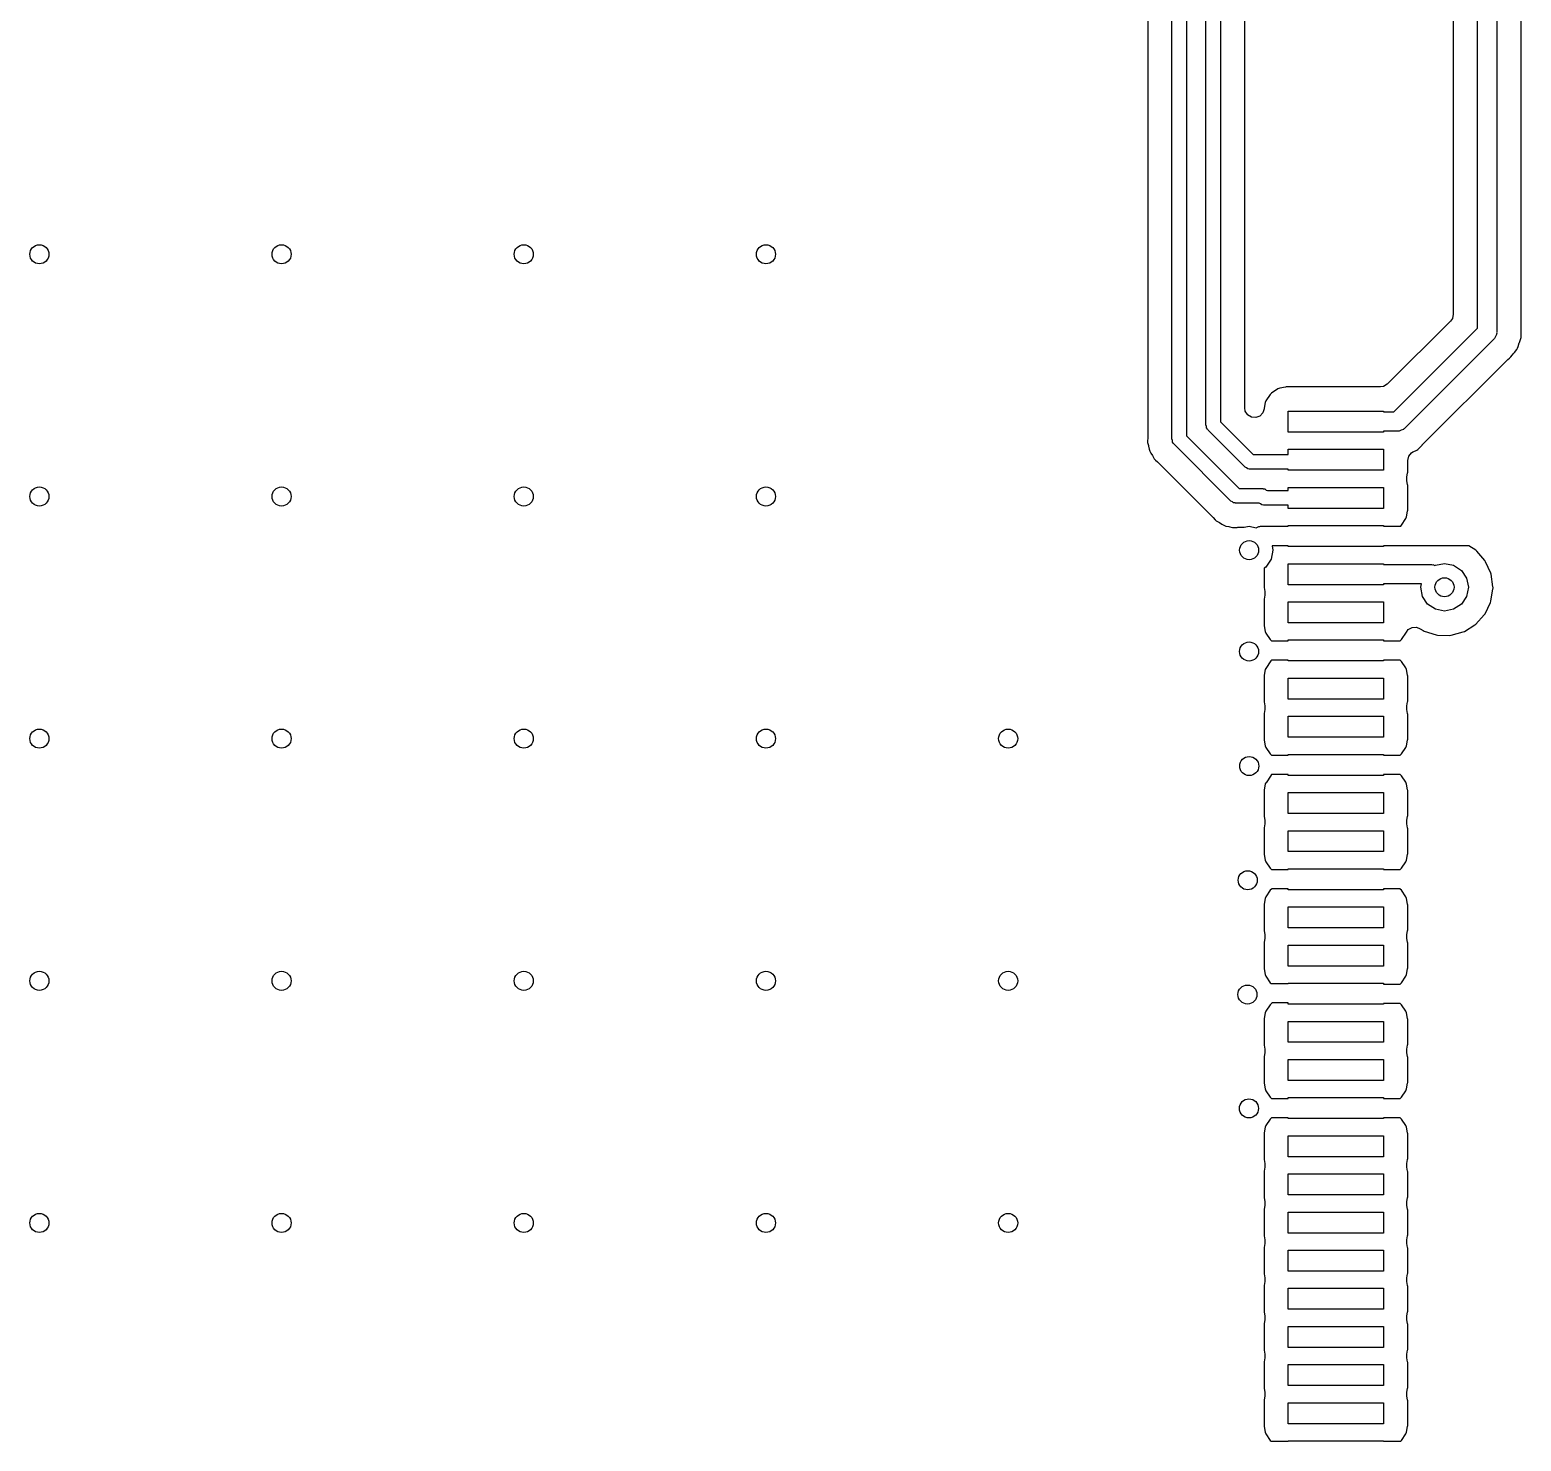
# Model space of a CAD drawing. Extents: x 0 to 4.25, y -4.33 to 0.
# Drawn here: x 1.071 to 1.686, y -2.534 to -1.951 of the extents above; entities that cross this region are included whole.
import ezdxf

# ---------------------------------------------------------------- set-up
doc = ezdxf.new("R2010")
doc.units = 0
doc.header["$MEASUREMENT"] = 0
doc.layers.add('BLACK', color=7, linetype='CONTINUOUS')

msp = doc.modelspace()

# ---------------------------------------------------------------- linework, layer by layer
at = {"layer": 'BLACK', "linetype": 'CONTINUOUS'}
for p, q in [((1.55624, -2.11413), (1.55624, -1.73429)), ((1.56227, -1.73304), (1.56227, -2.11288)), ((1.57225, -2.10709), (1.57225, -1.73378)), ((1.66836, -2.07421), (1.66836, -1.73453)), ((1.67636, -1.73287), (1.67636, -2.07587)), ((1.68634, -2.07549), (1.68634, -1.73479)), ((1.54221, -2.11995), (1.54221, -1.7401)), ((1.54824, -1.73885), (1.54824, -2.1187)), ((1.65838, -1.74032), (1.65838, -2.06842)), ((1.53223, -1.74589), (1.53223, -2.11921)), ((1.65838, -2.06842), (1.65799, -2.07015)), ((1.65721, -2.07125), (1.63114, -2.09732)), ((1.63377, -2.1088), (1.66836, -2.07421)), ((1.65799, -2.07015), (1.65721, -2.07125)), ((1.67519, -2.07869), (1.63825, -2.11563)), ((1.67534, -2.07841), (1.67519, -2.07869)), ((1.6756, -2.07822), (1.67534, -2.07841)), ((1.67589, -2.07733), (1.6756, -2.07822)), ((1.67631, -2.07649), (1.67589, -2.07733)), ((1.67636, -2.07587), (1.67626, -2.07617)), ((1.67626, -2.07617), (1.67631, -2.07649)), ((1.68518, -2.08179), (1.68564, -2.08028)), ((1.68564, -2.08028), (1.68569, -2.0801)), ((1.68569, -2.0801), (1.68624, -2.07853)), ((1.68624, -2.07853), (1.68634, -2.07809)), ((1.68635, -2.07565), (1.68634, -2.07549)), ((1.68634, -2.07809), (1.68635, -2.07795)), ((1.68641, -2.07732), (1.68635, -2.07565)), ((1.68635, -2.07795), (1.68637, -2.07762)), ((1.68637, -2.07762), (1.68641, -2.07732)), ((1.64558, -2.12242), (1.68089, -2.08711)), ((1.68089, -2.08711), (1.68155, -2.08658)), ((1.68155, -2.08658), (1.68163, -2.08653)), ((1.68163, -2.08653), (1.6821, -2.08609)), ((1.6821, -2.08609), (1.68269, -2.08535)), ((1.68269, -2.08535), (1.68285, -2.08517)), ((1.68285, -2.08517), (1.68316, -2.0848)), ((1.68285, -2.08517), (1.68285, -2.08517)), ((1.68316, -2.0848), (1.68349, -2.08434)), ((1.68349, -2.08434), (1.6836, -2.08419)), ((1.6836, -2.08419), (1.68458, -2.08295)), ((1.68458, -2.08295), (1.68479, -2.08257)), ((1.68479, -2.08257), (1.68484, -2.08249)), ((1.68484, -2.08249), (1.68485, -2.08246)), ((1.68485, -2.08246), (1.68494, -2.08229)), ((1.68494, -2.08229), (1.68495, -2.08227)), ((1.68495, -2.08227), (1.68499, -2.08218)), ((1.68499, -2.08218), (1.68518, -2.08179)), ((1.58601, -2.09929), (1.58335, -2.10106)), ((1.58671, -2.099), (1.58601, -2.09929)), ((1.58906, -2.09853), (1.58671, -2.099)), ((1.58944, -2.09849), (1.58906, -2.09853)), ((1.62831, -2.09849), (1.58944, -2.09849)), ((1.62963, -2.09827), (1.62831, -2.09849)), ((1.63114, -2.09732), (1.62963, -2.09827)), ((1.58075, -2.10496), (1.58028, -2.1073)), ((1.58104, -2.10426), (1.58075, -2.10496)), ((1.58282, -2.1016), (1.58104, -2.10426)), ((1.58335, -2.10106), (1.58282, -2.1016)), ((1.57248, -2.10841), (1.57225, -2.10709)), ((1.57342, -2.10991), (1.57248, -2.10841)), ((1.57345, -2.10994), (1.57342, -2.10991)), ((1.57502, -2.11091), (1.57345, -2.10994)), ((1.57679, -2.11108), (1.57502, -2.11091)), ((1.57846, -2.11047), (1.57679, -2.11108)), ((1.5797, -2.1092), (1.57846, -2.11047)), ((1.58026, -2.10751), (1.5797, -2.1092)), ((1.58028, -2.1073), (1.58026, -2.10751)), ((1.59023, -2.11713), (1.59023, -2.10847)), ((1.59023, -2.10847), (1.6296, -2.10847)), ((1.6296, -2.10847), (1.6296, -2.1088)), ((1.6296, -2.1088), (1.63377, -2.1088)), ((1.55647, -2.11475), (1.55624, -2.11413)), ((1.55653, -2.1154), (1.55647, -2.11475)), ((1.5569, -2.11594), (1.55653, -2.1154)), ((1.55695, -2.11606), (1.5569, -2.11594)), ((1.55702, -2.11611), (1.55695, -2.11606)), ((1.55713, -2.11626), (1.55702, -2.11611)), ((1.57241, -2.13154), (1.55713, -2.11626)), ((1.56227, -2.11288), (1.57579, -2.1264)), ((1.6296, -2.11713), (1.59023, -2.11713)), ((1.63543, -2.1168), (1.6296, -2.1168)), ((1.6296, -2.1168), (1.6296, -2.11713)), ((1.63573, -2.1167), (1.63543, -2.1168)), ((1.63605, -2.11675), (1.63573, -2.1167)), ((1.63689, -2.11633), (1.63605, -2.11675)), ((1.63778, -2.11604), (1.63689, -2.11633)), ((1.63797, -2.11578), (1.63778, -2.11604)), ((1.63825, -2.11563), (1.63797, -2.11578)), ((1.53222, -2.11956), (1.53211, -2.12076)), ((1.53211, -2.12076), (1.53217, -2.12143)), ((1.53217, -2.12143), (1.53248, -2.1226)), ((1.53223, -2.11921), (1.53222, -2.11956)), ((1.53248, -2.1226), (1.53256, -2.12294)), ((1.53256, -2.12294), (1.53277, -2.12413)), ((1.53277, -2.12413), (1.53308, -2.12499)), ((1.54244, -2.12057), (1.54221, -2.11995)), ((1.5425, -2.12123), (1.54244, -2.12057)), ((1.54287, -2.12177), (1.5425, -2.12123)), ((1.54292, -2.12189), (1.54287, -2.12177)), ((1.54299, -2.12193), (1.54292, -2.12189)), ((1.5431, -2.12209), (1.54299, -2.12193)), ((1.56658, -2.14557), (1.5431, -2.12209)), ((1.54824, -2.1187), (1.56996, -2.14043)), ((1.59023, -2.1264), (1.59023, -2.12422)), ((1.59023, -2.12422), (1.6296, -2.12422)), ((1.6296, -2.12422), (1.6296, -2.13288)), ((1.64335, -2.12451), (1.64374, -2.12426)), ((1.64374, -2.12426), (1.64384, -2.12416)), ((1.64384, -2.12416), (1.64409, -2.12395)), ((1.64409, -2.12395), (1.64433, -2.12376)), ((1.64433, -2.12376), (1.64547, -2.12253)), ((1.64547, -2.12253), (1.64558, -2.12242)), ((1.53308, -2.12499), (1.53347, -2.12581)), ((1.53347, -2.12581), (1.53416, -2.1268)), ((1.53416, -2.1268), (1.53435, -2.12709)), ((1.53435, -2.12709), (1.53495, -2.12814)), ((1.53495, -2.12814), (1.53538, -2.12866)), ((1.53538, -2.12866), (1.53631, -2.12943)), ((1.53631, -2.12943), (1.53656, -2.12967)), ((1.53656, -2.12967), (1.559, -2.15211)), ((1.57579, -2.1264), (1.59023, -2.1264)), ((1.63958, -2.12884), (1.63997, -2.1271)), ((1.63958, -2.13367), (1.63958, -2.12884)), ((1.63997, -2.1271), (1.64108, -2.12571)), ((1.64108, -2.12571), (1.64168, -2.12531)), ((1.64168, -2.12531), (1.64169, -2.12531)), ((1.64169, -2.12531), (1.64186, -2.12522)), ((1.64186, -2.12522), (1.64335, -2.12451)), ((1.57301, -2.13182), (1.57241, -2.13154)), ((1.57351, -2.13224), (1.57301, -2.13182)), ((1.57416, -2.13236), (1.57351, -2.13224)), ((1.57428, -2.13241), (1.57416, -2.13236)), ((1.57436, -2.13239), (1.57428, -2.13241)), ((1.57454, -2.13243), (1.57436, -2.13239)), ((1.59023, -2.13243), (1.57454, -2.13243)), ((1.59023, -2.13288), (1.59023, -2.13243)), ((1.6296, -2.13288), (1.59023, -2.13288)), ((1.63922, -2.13564), (1.63954, -2.13405)), ((1.63922, -2.13721), (1.63922, -2.13564)), ((1.63954, -2.13405), (1.63958, -2.13367)), ((1.56996, -2.14043), (1.57953, -2.14043)), ((1.57953, -2.14043), (1.57971, -2.14046)), ((1.57971, -2.14046), (1.57979, -2.14044)), ((1.57979, -2.14044), (1.57991, -2.14049)), ((1.57991, -2.14049), (1.58056, -2.14061)), ((1.58056, -2.14061), (1.58106, -2.14103)), ((1.58106, -2.14103), (1.58161, -2.14128)), ((1.58161, -2.14128), (1.59023, -2.14128)), ((1.59023, -2.14128), (1.59023, -2.13997)), ((1.59023, -2.13997), (1.6296, -2.13997)), ((1.6296, -2.13997), (1.6296, -2.14863)), ((1.63954, -2.1388), (1.63922, -2.13721)), ((1.63958, -2.13918), (1.63954, -2.1388)), ((1.63958, -2.14942), (1.63958, -2.13918)), ((1.56718, -2.14585), (1.56658, -2.14557)), ((1.56768, -2.14627), (1.56718, -2.14585)), ((1.56833, -2.14639), (1.56768, -2.14627)), ((1.56845, -2.14644), (1.56833, -2.14639)), ((1.56853, -2.14642), (1.56845, -2.14644)), ((1.56872, -2.14646), (1.56853, -2.14642)), ((1.5783, -2.14646), (1.56872, -2.14646)), ((1.57885, -2.14671), (1.5783, -2.14646)), ((1.57935, -2.14713), (1.57885, -2.14671)), ((1.58, -2.14725), (1.57935, -2.14713)), ((1.58012, -2.1473), (1.58, -2.14725)), ((1.5802, -2.14728), (1.58012, -2.1473)), ((1.58039, -2.14731), (1.5802, -2.14728)), ((1.59023, -2.14731), (1.58039, -2.14731)), ((1.59023, -2.14863), (1.59023, -2.14731)), ((1.6296, -2.14863), (1.59023, -2.14863)), ((1.559, -2.15211), (1.55924, -2.15236)), ((1.55924, -2.15236), (1.56001, -2.15329)), ((1.56001, -2.15329), (1.56053, -2.15372)), ((1.56053, -2.15372), (1.56158, -2.15432)), ((1.56158, -2.15432), (1.56187, -2.15451)), ((1.56187, -2.15451), (1.56286, -2.1552)), ((1.63695, -2.15559), (1.63878, -2.15284)), ((1.63878, -2.15284), (1.63907, -2.15214)), ((1.63907, -2.15214), (1.63954, -2.1498)), ((1.63954, -2.1498), (1.63958, -2.14942)), ((1.56286, -2.1552), (1.56368, -2.15559)), ((1.56368, -2.15559), (1.56454, -2.1559)), ((1.56454, -2.1559), (1.56573, -2.15611)), ((1.56573, -2.15611), (1.56607, -2.15618)), ((1.56607, -2.15618), (1.56723, -2.1565)), ((1.56723, -2.1565), (1.56791, -2.15656)), ((1.56791, -2.15656), (1.56911, -2.15645)), ((1.56911, -2.15645), (1.56946, -2.15644)), ((1.56946, -2.15644), (1.57202, -2.15644)), ((1.57202, -2.15644), (1.57409, -2.15602)), ((1.57409, -2.15602), (1.57699, -2.1566)), ((1.57699, -2.1566), (1.5773, -2.1565)), ((1.5773, -2.1565), (1.57813, -2.15607)), ((1.57813, -2.15607), (1.57845, -2.15612)), ((1.57845, -2.15612), (1.57876, -2.15602)), ((1.57876, -2.15602), (1.59023, -2.15602)), ((1.59023, -2.15572), (1.6296, -2.15572)), ((1.59023, -2.15602), (1.59023, -2.15572)), ((1.6296, -2.15572), (1.6296, -2.15602)), ((1.6296, -2.15602), (1.63676, -2.15602)), ((1.63676, -2.15602), (1.63695, -2.15559)), ((1.58394, -2.16587), (1.58319, -2.16963)), ((1.59023, -2.16402), (1.58357, -2.16402)), ((1.58357, -2.16402), (1.58394, -2.16587)), ((1.59023, -2.16438), (1.59023, -2.16402)), ((1.6296, -2.16438), (1.59023, -2.16438)), ((1.6296, -2.16402), (1.6296, -2.16438)), ((1.66474, -2.16402), (1.6296, -2.16402)), ((1.66769, -2.16594), (1.66474, -2.16402)), ((1.66811, -2.1663), (1.66769, -2.16594)), ((1.67145, -2.17018), (1.66811, -2.1663)), ((1.58105, -2.17283), (1.58025, -2.17336)), ((1.58025, -2.17336), (1.58025, -2.18092)), ((1.58319, -2.16963), (1.58105, -2.17283)), ((1.59023, -2.18013), (1.59023, -2.17146)), ((1.59023, -2.17146), (1.6296, -2.17146)), ((1.6296, -2.17146), (1.6296, -2.17179)), ((1.6296, -2.17179), (1.64938, -2.17179)), ((1.64938, -2.17179), (1.64968, -2.17189)), ((1.64968, -2.17189), (1.65, -2.17184)), ((1.65, -2.17184), (1.65077, -2.17224)), ((1.65077, -2.17224), (1.651, -2.17209)), ((1.651, -2.17209), (1.65476, -2.17134)), ((1.65476, -2.17134), (1.65853, -2.17209)), ((1.65853, -2.17209), (1.66172, -2.17422)), ((1.67175, -2.17065), (1.67145, -2.17018)), ((1.67387, -2.17531), (1.67175, -2.17065)), ((1.66172, -2.17422), (1.66386, -2.17741)), ((1.66386, -2.17741), (1.66461, -2.18118)), ((1.67403, -2.17584), (1.67387, -2.17531)), ((1.67477, -2.18103), (1.67403, -2.17584)), ((1.58025, -2.18092), (1.58028, -2.1813)), ((1.58028, -2.1813), (1.5806, -2.18289)), ((1.5806, -2.18445), (1.58028, -2.18604)), ((1.5806, -2.18289), (1.5806, -2.18445)), ((1.6296, -2.18013), (1.59023, -2.18013)), ((1.6452, -2.17979), (1.6296, -2.17979)), ((1.6296, -2.17979), (1.6296, -2.18013)), ((1.64492, -2.18118), (1.6452, -2.17979)), ((1.64567, -2.18495), (1.64492, -2.18118)), ((1.6478, -2.18814), (1.64567, -2.18495)), ((1.66386, -2.18495), (1.66172, -2.18814)), ((1.66461, -2.18118), (1.66386, -2.18495)), ((1.67389, -2.18699), (1.67476, -2.18182)), ((1.67476, -2.18182), (1.67479, -2.18152)), ((1.67479, -2.18134), (1.67477, -2.18103)), ((1.67479, -2.18152), (1.67479, -2.18134)), ((1.58028, -2.18604), (1.58025, -2.18642)), ((1.58025, -2.18642), (1.58025, -2.19666)), ((1.59023, -2.19587), (1.59023, -2.18721)), ((1.59023, -2.18721), (1.6296, -2.18721)), ((1.6296, -2.18721), (1.6296, -2.19587)), ((1.651, -2.19027), (1.6478, -2.18814)), ((1.65476, -2.19102), (1.651, -2.19027)), ((1.65853, -2.19027), (1.65476, -2.19102)), ((1.66172, -2.18814), (1.65853, -2.19027)), ((1.67149, -2.19213), (1.67372, -2.18752)), ((1.67372, -2.18752), (1.67389, -2.18699)), ((1.58025, -2.19666), (1.58028, -2.19705)), ((1.58028, -2.19705), (1.58075, -2.19939)), ((1.6296, -2.19587), (1.59023, -2.19587)), ((1.63981, -2.19864), (1.64137, -2.19778)), ((1.64137, -2.19778), (1.64315, -2.19768)), ((1.64315, -2.19768), (1.64469, -2.19829)), ((1.66296, -2.19941), (1.66732, -2.19674)), ((1.66732, -2.19674), (1.66774, -2.19638)), ((1.66774, -2.19638), (1.67118, -2.19259)), ((1.67118, -2.19259), (1.67149, -2.19213)), ((1.58075, -2.19939), (1.58104, -2.20009)), ((1.58104, -2.20009), (1.58282, -2.20275)), ((1.58282, -2.20275), (1.58334, -2.20327)), ((1.58334, -2.20327), (1.59023, -2.20327)), ((1.59023, -2.20327), (1.59023, -2.20296)), ((1.59023, -2.20296), (1.6296, -2.20296)), ((1.6296, -2.20296), (1.6296, -2.20329)), ((1.6296, -2.20329), (1.63646, -2.20329)), ((1.63646, -2.20329), (1.63647, -2.20328)), ((1.63647, -2.20328), (1.63701, -2.20275)), ((1.63701, -2.20275), (1.639, -2.19976)), ((1.639, -2.19976), (1.63901, -2.19977)), ((1.63901, -2.19977), (1.63981, -2.19864)), ((1.64469, -2.19829), (1.64591, -2.1991)), ((1.64591, -2.1991), (1.64641, -2.19934)), ((1.64641, -2.19934), (1.6513, -2.20087)), ((1.6513, -2.20087), (1.65184, -2.20096)), ((1.65184, -2.20096), (1.65696, -2.20105)), ((1.65696, -2.20105), (1.65751, -2.20098)), ((1.65751, -2.20098), (1.66245, -2.19963)), ((1.66245, -2.19963), (1.66296, -2.19941)), ((1.58075, -2.21519), (1.58028, -2.21754)), ((1.58095, -2.21472), (1.58075, -2.21519)), ((1.58101, -2.21468), (1.58095, -2.21472)), ((1.58311, -2.21154), (1.58101, -2.21468)), ((1.58335, -2.2113), (1.58311, -2.21154)), ((1.5834, -2.21127), (1.58335, -2.2113)), ((1.59023, -2.21127), (1.5834, -2.21127)), ((1.59023, -2.21162), (1.59023, -2.21127)), ((1.6296, -2.21162), (1.59023, -2.21162)), ((1.63646, -2.21129), (1.6296, -2.21129)), ((1.6296, -2.21129), (1.6296, -2.21162)), ((1.63647, -2.2113), (1.63646, -2.21129)), ((1.63701, -2.21183), (1.63647, -2.2113)), ((1.63878, -2.21449), (1.63701, -2.21183)), ((1.63907, -2.21519), (1.63878, -2.21449)), ((1.63954, -2.21754), (1.63907, -2.21519)), ((1.58028, -2.21754), (1.58025, -2.21792)), ((1.58025, -2.21792), (1.58025, -2.22816)), ((1.59023, -2.22737), (1.59023, -2.21871)), ((1.59023, -2.21871), (1.6296, -2.21871)), ((1.6296, -2.21871), (1.6296, -2.22737)), ((1.63958, -2.21792), (1.63954, -2.21754)), ((1.63958, -2.22816), (1.63958, -2.21792)), ((1.58025, -2.22816), (1.58028, -2.22854)), ((1.58028, -2.22854), (1.5806, -2.23013)), ((1.6296, -2.22737), (1.59023, -2.22737)), ((1.63922, -2.23013), (1.63954, -2.22854)), ((1.63954, -2.22854), (1.63958, -2.22816)), ((1.58028, -2.23328), (1.58025, -2.23367)), ((1.58025, -2.23367), (1.58025, -2.24391)), ((1.5806, -2.23169), (1.58028, -2.23328)), ((1.5806, -2.23013), (1.5806, -2.23169)), ((1.59023, -2.24312), (1.59023, -2.23446)), ((1.59023, -2.23446), (1.6296, -2.23446)), ((1.6296, -2.23446), (1.6296, -2.24312)), ((1.63922, -2.23169), (1.63922, -2.23013)), ((1.63954, -2.23328), (1.63922, -2.23169)), ((1.63958, -2.23367), (1.63954, -2.23328)), ((1.63958, -2.24391), (1.63958, -2.23367)), ((1.58025, -2.24391), (1.58028, -2.24429)), ((1.58028, -2.24429), (1.58075, -2.24663)), ((1.58075, -2.24663), (1.58104, -2.24733)), ((1.58104, -2.24733), (1.58282, -2.24999)), ((1.6296, -2.24312), (1.59023, -2.24312)), ((1.63701, -2.24999), (1.63878, -2.24733)), ((1.63878, -2.24733), (1.63907, -2.24663)), ((1.63907, -2.24663), (1.63954, -2.24429)), ((1.63954, -2.24429), (1.63958, -2.24391)), ((1.58282, -2.24999), (1.58334, -2.25051)), ((1.58334, -2.25051), (1.59023, -2.25051)), ((1.59023, -2.25051), (1.59023, -2.2502)), ((1.59023, -2.2502), (1.6296, -2.2502)), ((1.6296, -2.2502), (1.6296, -2.25053)), ((1.6296, -2.25053), (1.63646, -2.25053)), ((1.63646, -2.25053), (1.63647, -2.25053)), ((1.63647, -2.25053), (1.63701, -2.24999)), ((1.58323, -2.25877), (1.58109, -2.26196)), ((1.58325, -2.25864), (1.58323, -2.25877)), ((1.58335, -2.25854), (1.58325, -2.25864)), ((1.5834, -2.25851), (1.58335, -2.25854)), ((1.59023, -2.25851), (1.5834, -2.25851)), ((1.59023, -2.25887), (1.59023, -2.25851)), ((1.6296, -2.25887), (1.59023, -2.25887)), ((1.63646, -2.25853), (1.6296, -2.25853)), ((1.6296, -2.25853), (1.6296, -2.25887)), ((1.63647, -2.25854), (1.63646, -2.25853)), ((1.63701, -2.25908), (1.63647, -2.25854)), ((1.63878, -2.26174), (1.63701, -2.25908)), ((1.58028, -2.26478), (1.58025, -2.26516)), ((1.58025, -2.26516), (1.58025, -2.2754)), ((1.58075, -2.26244), (1.58028, -2.26478)), ((1.58089, -2.26209), (1.58075, -2.26244)), ((1.58109, -2.26196), (1.58089, -2.26209)), ((1.63907, -2.26244), (1.63878, -2.26174)), ((1.63954, -2.26478), (1.63907, -2.26244)), ((1.63958, -2.26516), (1.63954, -2.26478)), ((1.63958, -2.2754), (1.63958, -2.26516)), ((1.59023, -2.27461), (1.59023, -2.26595)), ((1.59023, -2.26595), (1.6296, -2.26595)), ((1.6296, -2.26595), (1.6296, -2.27461)), ((1.58025, -2.2754), (1.58028, -2.27579)), ((1.58028, -2.27579), (1.5806, -2.27738)), ((1.5806, -2.27738), (1.5806, -2.27894)), ((1.6296, -2.27461), (1.59023, -2.27461)), ((1.63922, -2.27738), (1.63954, -2.27579)), ((1.63922, -2.27894), (1.63922, -2.27738)), ((1.63954, -2.27579), (1.63958, -2.2754)), ((1.58028, -2.28053), (1.58025, -2.28091)), ((1.58025, -2.28091), (1.58025, -2.29115)), ((1.5806, -2.27894), (1.58028, -2.28053)), ((1.59023, -2.29036), (1.59023, -2.2817)), ((1.59023, -2.2817), (1.6296, -2.2817)), ((1.6296, -2.2817), (1.6296, -2.29036)), ((1.63954, -2.28053), (1.63922, -2.27894)), ((1.63958, -2.28091), (1.63954, -2.28053)), ((1.63958, -2.29115), (1.63958, -2.28091)), ((1.6296, -2.29036), (1.59023, -2.29036)), ((1.58025, -2.29115), (1.58028, -2.29153)), ((1.58028, -2.29153), (1.58075, -2.29388)), ((1.58075, -2.29388), (1.58104, -2.29458)), ((1.58104, -2.29458), (1.58282, -2.29724)), ((1.63701, -2.29724), (1.63878, -2.29458)), ((1.63878, -2.29458), (1.63907, -2.29388)), ((1.63907, -2.29388), (1.63954, -2.29153)), ((1.63954, -2.29153), (1.63958, -2.29115)), ((1.58282, -2.29724), (1.58334, -2.29776)), ((1.58334, -2.29776), (1.59023, -2.29776)), ((1.59023, -2.29776), (1.59023, -2.29745)), ((1.59023, -2.29745), (1.6296, -2.29745)), ((1.6296, -2.29745), (1.6296, -2.29778)), ((1.6296, -2.29778), (1.63646, -2.29778)), ((1.63646, -2.29778), (1.63647, -2.29777)), ((1.63647, -2.29777), (1.63701, -2.29724)), ((1.58104, -2.30898), (1.58075, -2.30968)), ((1.58282, -2.30632), (1.58104, -2.30898)), ((1.58335, -2.30579), (1.58282, -2.30632)), ((1.5834, -2.30576), (1.58335, -2.30579)), ((1.59023, -2.30576), (1.5834, -2.30576)), ((1.59023, -2.30611), (1.59023, -2.30576)), ((1.6296, -2.30611), (1.59023, -2.30611)), ((1.63646, -2.30578), (1.6296, -2.30578)), ((1.6296, -2.30578), (1.6296, -2.30611)), ((1.63647, -2.30579), (1.63646, -2.30578)), ((1.63701, -2.30632), (1.63647, -2.30579)), ((1.63878, -2.30898), (1.63701, -2.30632)), ((1.63907, -2.30968), (1.63878, -2.30898)), ((1.58028, -2.31202), (1.58025, -2.31241)), ((1.58025, -2.31241), (1.58025, -2.32265)), ((1.58075, -2.30968), (1.58028, -2.31202)), ((1.59023, -2.32186), (1.59023, -2.3132)), ((1.59023, -2.3132), (1.6296, -2.3132)), ((1.6296, -2.3132), (1.6296, -2.32186)), ((1.63954, -2.31202), (1.63907, -2.30968)), ((1.63958, -2.31241), (1.63954, -2.31202)), ((1.63958, -2.32265), (1.63958, -2.31241)), ((1.58025, -2.32265), (1.58028, -2.32303)), ((1.58028, -2.32303), (1.5806, -2.32462)), ((1.5806, -2.32618), (1.58028, -2.32777)), ((1.5806, -2.32462), (1.5806, -2.32618)), ((1.6296, -2.32186), (1.59023, -2.32186)), ((1.63922, -2.32462), (1.63954, -2.32303)), ((1.63922, -2.32618), (1.63922, -2.32462)), ((1.63954, -2.32777), (1.63922, -2.32618)), ((1.63954, -2.32303), (1.63958, -2.32265)), ((1.58028, -2.32777), (1.58025, -2.32815)), ((1.58025, -2.32815), (1.58025, -2.3384)), ((1.59023, -2.33761), (1.59023, -2.32894)), ((1.59023, -2.32894), (1.6296, -2.32894)), ((1.6296, -2.32894), (1.6296, -2.33761)), ((1.63958, -2.32815), (1.63954, -2.32777)), ((1.63958, -2.3384), (1.63958, -2.32815)), ((1.58025, -2.3384), (1.58028, -2.33878)), ((1.58028, -2.33878), (1.58075, -2.34112)), ((1.6296, -2.33761), (1.59023, -2.33761)), ((1.63907, -2.34112), (1.63954, -2.33878)), ((1.63954, -2.33878), (1.63958, -2.3384)), ((1.58075, -2.34112), (1.58104, -2.34182)), ((1.58104, -2.34182), (1.58282, -2.34448)), ((1.58282, -2.34448), (1.58313, -2.3448)), ((1.58313, -2.3448), (1.59023, -2.3448)), ((1.59023, -2.3448), (1.59023, -2.34469)), ((1.59023, -2.34469), (1.6296, -2.34469)), ((1.6296, -2.34469), (1.6296, -2.34502)), ((1.6296, -2.34502), (1.63646, -2.34502)), ((1.63646, -2.34502), (1.63647, -2.34502)), ((1.63647, -2.34502), (1.63701, -2.34448)), ((1.63701, -2.34448), (1.63878, -2.34182)), ((1.63878, -2.34182), (1.63907, -2.34112)), ((1.58075, -2.35693), (1.58028, -2.35927)), ((1.58104, -2.35623), (1.58075, -2.35693)), ((1.58282, -2.35357), (1.58104, -2.35623)), ((1.58335, -2.35303), (1.58282, -2.35357)), ((1.58371, -2.3528), (1.58335, -2.35303)), ((1.59023, -2.3528), (1.58371, -2.3528)), ((1.59023, -2.35335), (1.59023, -2.3528)), ((1.6296, -2.35335), (1.59023, -2.35335)), ((1.63646, -2.35302), (1.6296, -2.35302)), ((1.6296, -2.35302), (1.6296, -2.35335)), ((1.63647, -2.35303), (1.63646, -2.35302)), ((1.63701, -2.35357), (1.63647, -2.35303)), ((1.63878, -2.35623), (1.63701, -2.35357)), ((1.63907, -2.35692), (1.63878, -2.35623)), ((1.63954, -2.35927), (1.63907, -2.35692)), ((1.58028, -2.35927), (1.58025, -2.35965)), ((1.58025, -2.35965), (1.58025, -2.36989)), ((1.59023, -2.3691), (1.59023, -2.36044)), ((1.59023, -2.36044), (1.6296, -2.36044)), ((1.6296, -2.36044), (1.6296, -2.3691)), ((1.63958, -2.35965), (1.63954, -2.35927)), ((1.63958, -2.36989), (1.63958, -2.35965)), ((1.58025, -2.36989), (1.58028, -2.37027)), ((1.58028, -2.37027), (1.5806, -2.37186)), ((1.6296, -2.3691), (1.59023, -2.3691)), ((1.63922, -2.37186), (1.63954, -2.37027)), ((1.63954, -2.37027), (1.63958, -2.36989)), ((1.58028, -2.37502), (1.58025, -2.3754)), ((1.58025, -2.3754), (1.58025, -2.38564)), ((1.5806, -2.37343), (1.58028, -2.37502)), ((1.5806, -2.37186), (1.5806, -2.37343)), ((1.59023, -2.38485), (1.59023, -2.37619)), ((1.59023, -2.37619), (1.6296, -2.37619)), ((1.6296, -2.37619), (1.6296, -2.38485)), ((1.63922, -2.37343), (1.63922, -2.37186)), ((1.63954, -2.37502), (1.63922, -2.37343)), ((1.63958, -2.3754), (1.63954, -2.37502)), ((1.63958, -2.38564), (1.63958, -2.3754)), ((1.58025, -2.38564), (1.58028, -2.38602)), ((1.58028, -2.38602), (1.58075, -2.38837)), ((1.58075, -2.38837), (1.58104, -2.38907)), ((1.6296, -2.38485), (1.59023, -2.38485)), ((1.63878, -2.38907), (1.63907, -2.38837)), ((1.63907, -2.38837), (1.63954, -2.38602)), ((1.63954, -2.38602), (1.63958, -2.38564)), ((1.58104, -2.38907), (1.58282, -2.39172)), ((1.58282, -2.39172), (1.58334, -2.39224)), ((1.58334, -2.39224), (1.59023, -2.39224)), ((1.59023, -2.39224), (1.59023, -2.39194)), ((1.59023, -2.39194), (1.6296, -2.39194)), ((1.6296, -2.39194), (1.6296, -2.39227)), ((1.6296, -2.39227), (1.63646, -2.39227)), ((1.63646, -2.39227), (1.63647, -2.39226)), ((1.63647, -2.39226), (1.63701, -2.39172)), ((1.63701, -2.39172), (1.63878, -2.38907)), ((1.58282, -2.40081), (1.58104, -2.40347)), ((1.58335, -2.40027), (1.58282, -2.40081)), ((1.5834, -2.40024), (1.58335, -2.40027)), ((1.59023, -2.40024), (1.5834, -2.40024)), ((1.59023, -2.4006), (1.59023, -2.40024)), ((1.6296, -2.4006), (1.59023, -2.4006)), ((1.63646, -2.40027), (1.6296, -2.40027)), ((1.6296, -2.40027), (1.6296, -2.4006)), ((1.63647, -2.40027), (1.63646, -2.40027)), ((1.63701, -2.40081), (1.63647, -2.40027)), ((1.63878, -2.40347), (1.63701, -2.40081)), ((1.58028, -2.40651), (1.58025, -2.40689)), ((1.58025, -2.40689), (1.58025, -2.41714)), ((1.58075, -2.40417), (1.58028, -2.40651)), ((1.58104, -2.40347), (1.58075, -2.40417)), ((1.63907, -2.40417), (1.63878, -2.40347)), ((1.63954, -2.40651), (1.63907, -2.40417)), ((1.63958, -2.40689), (1.63954, -2.40651)), ((1.63958, -2.41714), (1.63958, -2.40689)), ((1.59023, -2.41635), (1.59023, -2.40768)), ((1.59023, -2.40768), (1.6296, -2.40768)), ((1.6296, -2.40768), (1.6296, -2.41635)), ((1.58025, -2.41714), (1.58028, -2.41752)), ((1.58028, -2.41752), (1.5806, -2.41911)), ((1.5806, -2.41911), (1.5806, -2.42067)), ((1.6296, -2.41635), (1.59023, -2.41635)), ((1.63922, -2.41911), (1.63954, -2.41752)), ((1.63922, -2.42067), (1.63922, -2.41911)), ((1.63954, -2.41752), (1.63958, -2.41714)), ((1.58028, -2.42226), (1.58025, -2.42264)), ((1.58025, -2.42264), (1.58025, -2.43288)), ((1.5806, -2.42067), (1.58028, -2.42226)), ((1.59023, -2.43209), (1.59023, -2.42343)), ((1.59023, -2.42343), (1.6296, -2.42343)), ((1.6296, -2.42343), (1.6296, -2.43209)), ((1.63954, -2.42226), (1.63922, -2.42067)), ((1.63958, -2.42264), (1.63954, -2.42226)), ((1.63958, -2.43288), (1.63958, -2.42264)), ((1.6296, -2.43209), (1.59023, -2.43209)), ((1.58025, -2.43288), (1.58028, -2.43327)), ((1.58028, -2.43801), (1.58025, -2.43839)), ((1.58028, -2.43327), (1.5806, -2.43486)), ((1.5806, -2.43642), (1.58028, -2.43801)), ((1.5806, -2.43486), (1.5806, -2.43642)), ((1.63922, -2.43486), (1.63954, -2.43327)), ((1.63922, -2.43642), (1.63922, -2.43486)), ((1.63954, -2.43801), (1.63922, -2.43642)), ((1.63954, -2.43327), (1.63958, -2.43288)), ((1.63958, -2.43839), (1.63954, -2.43801)), ((1.58025, -2.43839), (1.58025, -2.44863)), ((1.59023, -2.44784), (1.59023, -2.43918)), ((1.59023, -2.43918), (1.6296, -2.43918)), ((1.6296, -2.43918), (1.6296, -2.44784)), ((1.63958, -2.44863), (1.63958, -2.43839)), ((1.58025, -2.44863), (1.58028, -2.44901)), ((1.58028, -2.44901), (1.5806, -2.4506)), ((1.5806, -2.4506), (1.5806, -2.45217)), ((1.6296, -2.44784), (1.59023, -2.44784)), ((1.63922, -2.4506), (1.63954, -2.44901)), ((1.63922, -2.45217), (1.63922, -2.4506)), ((1.63954, -2.44901), (1.63958, -2.44863)), ((1.58028, -2.45376), (1.58025, -2.45414)), ((1.58025, -2.45414), (1.58025, -2.46438)), ((1.5806, -2.45217), (1.58028, -2.45376)), ((1.59023, -2.46359), (1.59023, -2.45493)), ((1.59023, -2.45493), (1.6296, -2.45493)), ((1.6296, -2.45493), (1.6296, -2.46359)), ((1.63954, -2.45376), (1.63922, -2.45217)), ((1.63958, -2.45414), (1.63954, -2.45376)), ((1.63958, -2.46438), (1.63958, -2.45414)), ((1.58025, -2.46438), (1.58028, -2.46476)), ((1.58028, -2.46476), (1.5806, -2.46635)), ((1.5806, -2.46791), (1.58028, -2.4695)), ((1.5806, -2.46635), (1.5806, -2.46791)), ((1.6296, -2.46359), (1.59023, -2.46359)), ((1.63922, -2.46635), (1.63954, -2.46476)), ((1.63922, -2.46791), (1.63922, -2.46635)), ((1.63954, -2.4695), (1.63922, -2.46791)), ((1.63954, -2.46476), (1.63958, -2.46438)), ((1.58028, -2.4695), (1.58025, -2.46989)), ((1.58025, -2.46989), (1.58025, -2.48013)), ((1.59023, -2.47934), (1.59023, -2.47068)), ((1.59023, -2.47068), (1.6296, -2.47068)), ((1.6296, -2.47068), (1.6296, -2.47934)), ((1.63958, -2.46989), (1.63954, -2.4695)), ((1.63958, -2.48013), (1.63958, -2.46989)), ((1.58025, -2.48013), (1.58028, -2.48051)), ((1.58028, -2.48051), (1.5806, -2.4821)), ((1.6296, -2.47934), (1.59023, -2.47934)), ((1.63922, -2.4821), (1.63954, -2.48051)), ((1.63954, -2.48051), (1.63958, -2.48013)), ((1.58028, -2.48525), (1.58025, -2.48563)), ((1.58025, -2.48563), (1.58025, -2.49588)), ((1.5806, -2.48366), (1.58028, -2.48525)), ((1.5806, -2.4821), (1.5806, -2.48366)), ((1.59023, -2.49509), (1.59023, -2.48642)), ((1.59023, -2.48642), (1.6296, -2.48642)), ((1.6296, -2.48642), (1.6296, -2.49509)), ((1.63922, -2.48366), (1.63922, -2.4821)), ((1.63954, -2.48525), (1.63922, -2.48366)), ((1.63958, -2.48563), (1.63954, -2.48525)), ((1.63958, -2.49588), (1.63958, -2.48563)), ((1.58025, -2.49588), (1.58028, -2.49626)), ((1.58028, -2.49626), (1.5806, -2.49785)), ((1.5806, -2.49941), (1.58028, -2.501)), ((1.5806, -2.49785), (1.5806, -2.49941)), ((1.6296, -2.49509), (1.59023, -2.49509)), ((1.63922, -2.49785), (1.63954, -2.49626)), ((1.63922, -2.49941), (1.63922, -2.49785)), ((1.63954, -2.501), (1.63922, -2.49941)), ((1.63954, -2.49626), (1.63958, -2.49588)), ((1.58028, -2.501), (1.58025, -2.50138)), ((1.58025, -2.50138), (1.58025, -2.51162)), ((1.59023, -2.51083), (1.59023, -2.50217)), ((1.59023, -2.50217), (1.6296, -2.50217)), ((1.6296, -2.50217), (1.6296, -2.51083)), ((1.63958, -2.50138), (1.63954, -2.501)), ((1.63958, -2.51162), (1.63958, -2.50138)), ((1.58025, -2.51162), (1.58028, -2.51201)), ((1.58028, -2.51201), (1.5806, -2.5136)), ((1.6296, -2.51083), (1.59023, -2.51083)), ((1.63922, -2.5136), (1.63954, -2.51201)), ((1.63954, -2.51201), (1.63958, -2.51162)), ((1.58028, -2.51675), (1.58025, -2.51713)), ((1.58025, -2.51713), (1.58025, -2.52737)), ((1.5806, -2.51516), (1.58028, -2.51675)), ((1.5806, -2.5136), (1.5806, -2.51516)), ((1.59023, -2.52658), (1.59023, -2.51792)), ((1.59023, -2.51792), (1.6296, -2.51792)), ((1.6296, -2.51792), (1.6296, -2.52658)), ((1.63922, -2.51516), (1.63922, -2.5136)), ((1.63954, -2.51675), (1.63922, -2.51516)), ((1.63958, -2.51713), (1.63954, -2.51675)), ((1.63958, -2.52737), (1.63958, -2.51713)), ((1.58025, -2.52737), (1.58028, -2.52775)), ((1.58028, -2.52775), (1.58075, -2.5301)), ((1.58075, -2.5301), (1.58104, -2.5308)), ((1.6296, -2.52658), (1.59023, -2.52658)), ((1.63878, -2.5308), (1.63907, -2.5301)), ((1.63907, -2.5301), (1.63954, -2.52775)), ((1.63954, -2.52775), (1.63958, -2.52737)), ((1.58104, -2.5308), (1.58282, -2.53346)), ((1.58282, -2.53346), (1.58316, -2.5338)), ((1.58316, -2.5338), (1.59023, -2.5338)), ((1.59023, -2.5338), (1.59023, -2.53367)), ((1.59023, -2.53367), (1.6296, -2.53367)), ((1.6296, -2.53367), (1.6296, -2.5338)), ((1.6296, -2.5338), (1.63667, -2.5338)), ((1.63667, -2.5338), (1.63701, -2.53346)), ((1.63701, -2.53346), (1.63878, -2.5308))]:
    msp.add_line(p, q, dxfattribs=at)
at = {"layer": 'BLACK'}
for centre in [(1.07461, -2.0437), (1.17461, -2.0437), (1.27461, -2.0437), (1.37461, -2.0437), (1.07461, -2.1437), (1.17461, -2.1437), (1.27461, -2.1437), (1.37461, -2.1437), (1.57409, -2.16587), (1.65476, -2.18118), (1.57406, -2.20772), (1.07461, -2.2437), (1.17461, -2.2437), (1.27461, -2.2437), (1.37461, -2.2437), (1.47461, -2.2437), (1.57413, -2.255), (1.5735, -2.30217), (1.07461, -2.3437), (1.17461, -2.3437), (1.27461, -2.3437), (1.37461, -2.3437), (1.47461, -2.3437), (1.57339, -2.34937), (1.57402, -2.39638), (1.07461, -2.4437), (1.17461, -2.4437), (1.27461, -2.4437), (1.37461, -2.4437), (1.47461, -2.4437)]:
    msp.add_circle(centre, 0.003937, dxfattribs=at)

doc.saveas('drawing.dxf')
